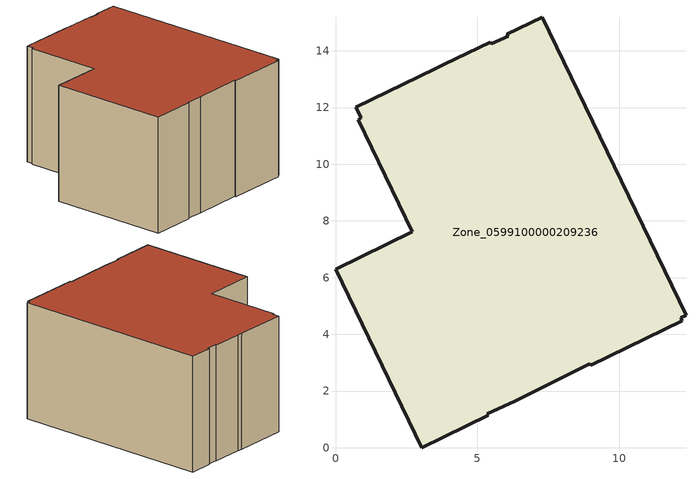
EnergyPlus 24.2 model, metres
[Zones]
Zone_0599100000209236
 floor ground (C_G): 0.71,12.01 3.52,13.37 3.84,13.52 5.46,14.31 5.49,14.25 6.09,14.52 6.03,14.58 7.29,15.19 12.36,4.68 12.18,4.59 12.23,4.48 9,2.9 8.97,2.97 6.33,1.65 5.36,1.2 5.39,1.14 3.04,0 0,6.3 2.71,7.62 0.8,11.58 0.91,11.65 z0
 wall outside (C_F): 3.04,0 5.39,1.14 5.36,1.2 6.33,1.65 8.97,2.97 9,2.9 12.23,4.48 12.18,4.59 12.36,4.68 7.29,15.19 6.03,14.58 6.09,14.52 5.49,14.25 5.46,14.31 3.84,13.52 3.52,13.37 0.71,12.01 0.91,11.65 0.8,11.58 2.71,7.62 0,6.3 3.04,0 z0:6.82
 roof outside (C_R): 0.91,11.65 0.8,11.58 2.71,7.62 0,6.3 3.04,0 5.39,1.14 5.36,1.2 6.33,1.65 8.97,2.97 9,2.9 12.23,4.48 12.18,4.59 12.36,4.68 7.29,15.19 6.03,14.58 6.09,14.52 5.49,14.25 5.46,14.31 3.84,13.52 3.52,13.37 0.71,12.01 z6.82
[BUILDING]
Pand.0599100000209236: North Axis=0; Terrain=City; Loads Convergence Tolerance Value=0.04; Temperature Convergence Tolerance Value=0.4; Solar Distribution=FullExterior; Maximum Number of Warmup Days=25; Minimum Number of Warmup Days=1
[Site:Location]
Rotterdam.The.Hague.AP_ZH_NLD Design_Conditions: Latitude=51.96; Longitude=4.45; Time Zone=1; Elevation=-4.5
[SITE:GROUNDTEMPERATURE:BUILDINGSURFACE]
18, 18, 18, 18, 18, 18, 18, 18, 18, 18, 18, 18
[MATERIAL] Thermal Absorptance=0.9; Solar Absorptance=0.7; Visible Absorptance=0.7
Name | Roughness | Thickness | Conductivity | Density | Specific Heat
G.D.1965 | MediumSmooth | 0.15 | 1 | 540 | 1210
F.D.1965 | Rough | 0.3 | 0.857143 | 1920 | 840
R.D.1965 | MediumRough | 0.2 | 0.08 | 1500 | 1000
[CONSTRUCTION]
C_G: G.D.1965
C_F: F.D.1965
C_R: R.D.1965
[ZONE]
Zone_0599100000209236: Type=1; Multiplier=1; Ceiling Height=Autocalculate; Volume=Autocalculate; Floor Area=autocalculate; Part of Total Floor Area=Yes
[ZONEINFILTRATION:DESIGNFLOWRATE]
Infil_Zone_0599100000209236: Zone or ZoneList or Space or SpaceList=Zone_0599100000209236; Schedule=AlwaysOn; Design Flow Rate Calculation Method=Flow/Area; Flow Rate per Floor Area=0.0042; Constant Term Coefficient=1; Temperature Term Coefficient=0; Velocity Term Coefficient=0; Velocity Squared Term Coefficient=0
[HVACTEMPLATE:ZONE:IDEALLOADSAIRSYSTEM]
Zone_0599100000209236: Maximum Heating Supply Air Temperature=50; Minimum Cooling Supply Air Temperature=13; Maximum Heating Supply Air Humidity Ratio=0.0156; Minimum Cooling Supply Air Humidity Ratio=0.0077; Heating Limit=NoLimit; Cooling Limit=NoLimit; Dehumidification Control Type=ConstantSensibleHeatRatio; Cooling Sensible Heat Ratio=0.7; Dehumidification Setpoint=60; Humidification Control Type=None; Humidification Setpoint=30; Outdoor Air Method=None; Outdoor Air Flow Rate per Person=0.00944; Outdoor Air Flow Rate per Zone Floor Area=0; Outdoor Air Flow Rate per Zone=0; Demand Controlled Ventilation Type=None; Outdoor Air Economizer Type=NoEconomizer; Heat Recovery Type=None; Sensible Heat Recovery Effectiveness=0.7; Latent Heat Recovery Effectiveness=0.65
[ZONECONTROL:THERMOSTAT]
ThermostatControl_Zone_0599100000209236: Zone or ZoneList=Zone_0599100000209236; Control Type Schedule=DualSetpointControlType; Control 1=Thermostat_Zone_0599100000209236; Temperature Difference Between Cutout And Setpoint=0
[THERMOSTATSETPOINT:DUALSETPOINT]
Thermostat_Zone_0599100000209236: Heating Setpoint Temperature Schedule=HeatingSetpoint_Zone_0599100000209236; Cooling Setpoint Temperature Schedule=CoolingSetpoint_Zone_0599100000209236
[SCHEDULE:COMPACT]
HeatingSetpoint_Zone_0599100000209236: Through: 12/31, For: AllDays, Until: 24:00, 21
CoolingSetpoint_Zone_0599100000209236: Through: 12/31, For: AllDays, Until: 24:00, 24
DualSetpointControlType: Through: 12/31, For: AllDays, Until: 24:00, 4
AlwaysOn: Through: 12/31, For: AllDays, Until: 24:00, 1
